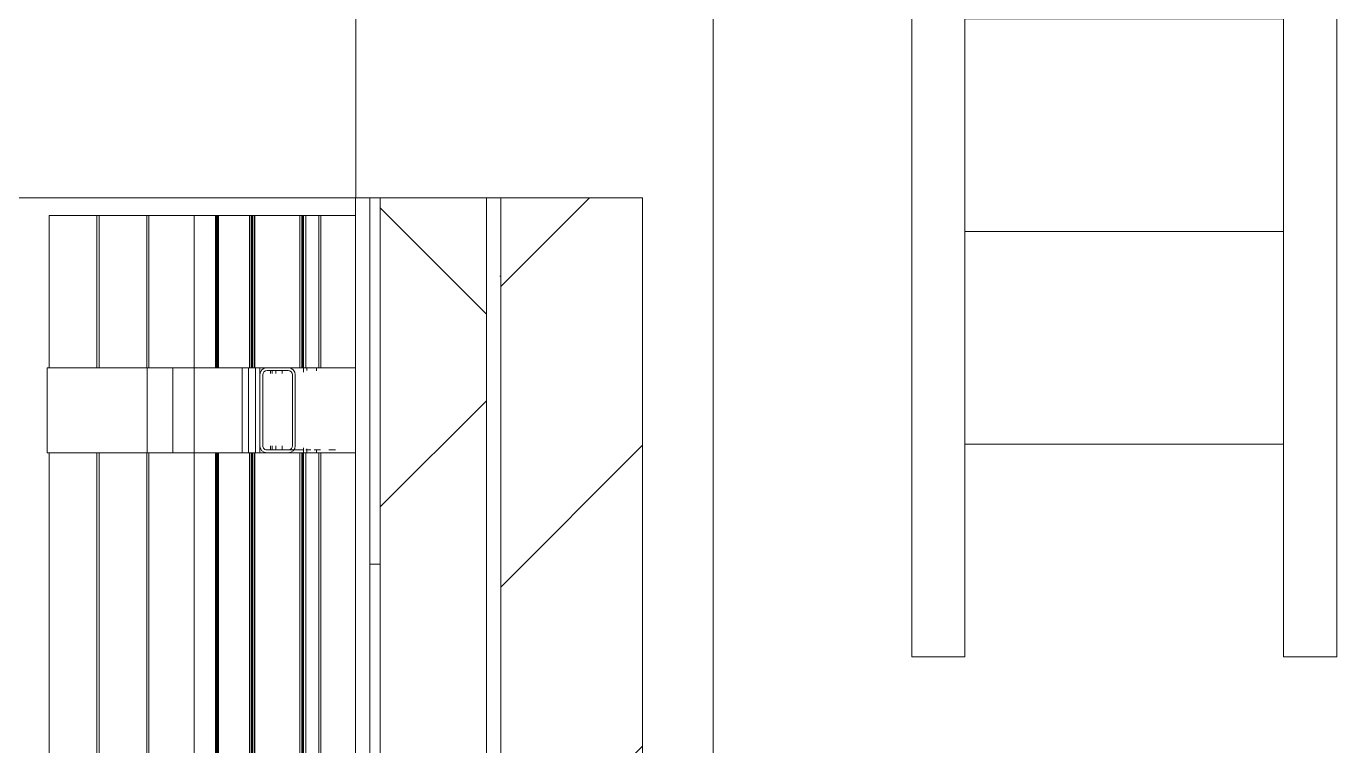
# Model space of a CAD drawing. Header units: millimetres. Extents: x 51154 to 151340, y -24069 to 30962.
# Drawn here: x 56362 to 58212, y 25727 to 26742 of the extents above; entities that cross this region are included whole.
import ezdxf

# ---------------------------------------------------------------- set-up
doc = ezdxf.new("R2010")
doc.units = ezdxf.units.MM
doc.linetypes.add('Осевые', pattern=[6350, 1270, -952.5, 3175, -952.5])
for name, color, linetype, lineweight in [('Высотные отметки', 7, 'Continuous', 9), ('Обобщенные модели', 7, 'Continuous', 9), ('Обобщенные модели-1', 7, 'Continuous', 18), ('Общие ребра', 7, 'Continuous', 9), ('Отделка 1 _4_-1', 7, 'Continuous', 9), ('Отделка 2 _5_-1', 7, 'Continuous', 9), ('Стены', 7, 'Continuous', 9), ('Структура _1_', 7, 'Continuous', 18), ('Термическая_воздушная прослойка _3_-1', 7, 'Continuous', 9), ('Штриховка разреза-2', 7, 'Continuous', 9)]:
    doc.layers.add(name, color=color, linetype=linetype, lineweight=lineweight)
doc.layers.add('Оси-3', color=7, linetype='Осевые', lineweight=9, true_color=0xaaaaaa)
pattern_1 = [(0, (99498.54, 6475), (812.8, 203.2), [67.056, -542.544, 67.056, -542.544, -3251.2]), (0, (99498.54, 6475), (812.8, 203.2), [-1219.2, 67.056, -1152.144, 67.056, -542.544, -1422.4]), (0, (99498.54, 6475), (812.8, 203.2), [-3048, 67.056, -339.344, 67.056, -948.944]), (120, (99803.34, 6576.6), (-582.3764, 602.30545), [67.056, -542.544, 67.056, -3793.744]), (120, (99803.34, 6576.6), (-582.3764, 602.30545), [-676.656, -542.544, 67.056, -1152.144, -2032]), (120, (99803.34, 6576.6), (-582.3764, 602.30545), [-2438.4, 67.056, -542.544, 67.056, -1355.344]), (120, (99803.34, 6576.6), (-582.3764, 602.30545), [-3115.056, -339.344, 67.056, -948.944]), (240, (99904.94, 6983), (-230.4236, -805.50545), [67.056, -542.544, 67.056, -542.544, -3251.2]), (240, (99904.94, 6983), (-230.4236, -805.50545), [-1219.2, 67.056, -1152.144, 67.056, -542.544, -1422.4]), (240, (99904.94, 6983), (-230.4236, -805.50545), [-3048, 67.056, -339.344, 67.056, -948.944])]

# ---------------------------------------------------------------- blocks, each defined once
blk = doc.blocks.new('Обвязочная балка 1 - Обвязочная балка 1-1451838-Разрез 1-1')
at = {"layer": 'Обобщенные модели'}
for p, q in [((56736.4, 26144), (56702.6, 26144)), ((56732.5, 26144), (56737.2, 26144)), ((56753.7, 26144), (56737.7, 26144)), ((56738.9, 26144), (56753.6, 26144)), ((56756.5, 26144), (56763.3, 26144)), ((56763.6, 26144), (56757, 26144)), ((56768.2, 26144), (56777.4, 26144)), ((56777.1, 26144), (56770, 26144)), ((56798.2, 26144), (56788.9, 26144)), ((56789.5, 26144), (56797.1, 26144))]:
    blk.add_line(p, q, dxfattribs=at)
at = {"layer": 'Обобщенные модели', "flags": 128}
for points in [[(56701.7, 26260), (56705, 26260), (56714.9, 26260), (56731.4, 26260), (56754.4, 26260), (56784, 26260), (56820.1, 26260), (56826.6, 26260)], [(56826.6, 26140), (56793.1, 26140), (56761.8, 26140), (56737, 26140), (56718.7, 26140), (56707, 26140), (56701.9, 26140)]]:
    blk.add_lwpolyline(points, dxfattribs=at)
at = {"layer": 'Обобщенные модели-1'}
for p, q in [((56691.6, 26250), (56691.6, 26150)), ((56695.6, 26150), (56695.6, 26250)), ((56731.6, 26260), (56701.6, 26260)), ((56701.7, 26256.1), (56731.6, 26256.1)), ((56737.6, 26250), (56737.6, 26150)), ((56741.6, 26150), (56741.6, 26250)), ((56701.6, 26140), (56731.6, 26140)), ((56732.4, 26144), (56702.6, 26144))]:
    blk.add_line(p, q, dxfattribs=at)
for centre, radius, start, end in [((56701.6, 26250), 10, 90, 180), ((56701.7, 26250), 6.06, 90, 180), ((56731.6, 26250), 10, 0, 90), ((56731.6, 26250), 6.06, 0, 90), ((56701.6, 26150), 10, 180, 270), ((56701.7, 26150), 6.06, 180, 278.1204), ((56731.6, 26150), 10, 270, 0), ((56731.6, 26150), 6.06, 278.1204, 0)]:
    blk.add_arc(centre, radius, start, end, dxfattribs=at)
blk = doc.blocks.new('Профиль ламели277 - Профиль ламели-1528677-Разрез 1-1')
at = {"layer": 'Обобщенные модели'}
for p, q in [((56394.3, 26475), (56402.7, 26475)), ((56394.3, 26475), (56461.7, 26475)), ((56394.3, 26260), (56394.3, 26475)), ((56394.3, 26260), (56394.3, 26475)), ((56396.8, 26475), (56405.2, 26475)), ((56396.8, 26475), (56459.2, 26475)), ((56450.8, 26475), (56459.2, 26475)), ((56453.3, 26475), (56461.7, 26475)), ((56461.7, 26475), (56461.7, 26260)), ((56461.7, 26260), (56461.7, 26475)), ((56464.6, 26475), (56473, 26475)), ((56464.6, 26475), (56532, 26475)), ((56464.6, 26260), (56464.6, 26475)), ((56464.6, 26260), (56464.6, 26475)), ((56467.1, 26475), (56475.5, 26475)), ((56467.1, 26475), (56529.5, 26475)), ((56521.1, 26475), (56529.5, 26475)), ((56523.6, 26475), (56532, 26475)), ((56532, 26475), (56532, 26260)), ((56532, 26260), (56532, 26475)), ((56534.9, 26475), (56599, 26475)), ((56599, 26475), (56534.9, 26475)), ((56534.9, 26475), (56543.3, 26475)), ((56534.9, 26260), (56534.9, 26475)), ((56534.9, 26260), (56534.9, 26475)), ((56534.9, 26260), (56534.9, 26475)), ((56537.4, 26475), (56545.8, 26475)), ((56537.4, 26475), (56596.5, 26475)), ((56596.5, 26475), (56537.4, 26475)), ((56599, 26259.6), (56599, 26475)), ((56599, 26259.6), (56599, 26475)), ((56599, 26259.6), (56599, 26475)), ((56391.6, 26260), (56532.5, 26260)), ((56391.6, 26260), (56391.6, 26140)), ((56532.5, 26260), (56664.6, 26260)), ((56534.9, 26260), (56532.5, 26260)), ((56532.5, 26140), (56532.5, 26260)), ((56532.5, 26140), (56532.5, 26260)), ((56532.5, 26140), (56532.5, 26260)), ((56599.5, 26260), (56534.4, 26260)), ((56665, 26260), (56568.6, 26260)), ((56568.6, 26260), (56599, 26260)), ((56568.6, 26140), (56568.6, 26260)), ((56568.6, 26140), (56568.6, 26260)), ((56672.4, 26260), (56599, 26260)), ((56599, 26260), (56675.6, 26260)), ((56599, 26140), (56599, 26260)), ((56599, 26140), (56599, 26260)), ((56599.1, 26260), (56665, 26260)), ((56664.6, 26260), (56599.2, 26260)), ((56601.4, 26260), (56664.7, 26260)), ((56664.7, 26260), (56601.4, 26260)), ((56666.6, 26140), (56666.6, 26260)), ((56675.6, 26260), (56680.6, 26260)), ((56675.6, 26140), (56675.6, 26260)), ((56680.6, 26260), (56685.6, 26260)), ((56685.6, 26260), (56685.6, 26140)), ((56685.6, 26260), (56690.6, 26260)), ((56690.6, 26260), (56691.6, 26260)), ((56691.6, 26140), (56691.6, 26260)), ((56532.5, 26140), (56391.6, 26140)), ((56394.3, 21565), (56394.3, 26140)), ((56394.3, 21565), (56394.3, 26140)), ((56461.7, 26140), (56461.7, 21565)), ((56461.7, 21565), (56461.7, 26140)), ((56464.6, 21565), (56464.6, 26140)), ((56464.6, 21565), (56464.6, 26140)), ((56532, 26140), (56532, 21565)), ((56532, 21565), (56532, 26140)), ((56532.5, 26140), (56534.9, 26140)), ((56664.6, 26140), (56532.5, 26140)), ((56534.4, 26140), (56599.5, 26140)), ((56534.9, 21565), (56534.9, 26140)), ((56534.9, 21565), (56534.9, 26140)), ((56534.9, 21565), (56534.9, 26140)), ((56599, 26140), (56568.6, 26140)), ((56568.6, 26140), (56665, 26140)), ((56675.6, 26140), (56599, 26140)), ((56599, 26140), (56672.4, 26140)), ((56599, 21564.6), (56599, 26140)), ((56599, 21564.6), (56599, 26140)), ((56599, 21564.6), (56599, 26140)), ((56665, 26140), (56599.1, 26140)), ((56599.2, 26140), (56664.6, 26140)), ((56601.4, 26140), (56664.7, 26140)), ((56664.7, 26140), (56601.4, 26140)), ((56680.6, 26140), (56675.6, 26140)), ((56685.6, 26140), (56680.6, 26140)), ((56690.6, 26140), (56685.6, 26140)), ((56691.6, 26140), (56690.6, 26140))]:
    blk.add_line(p, q, dxfattribs=at)
blk = doc.blocks.new('Профиль ламели801 - Профиль ламели-1808496-Разрез 1-1')
at = {"layer": 'Обобщенные модели'}
for p, q in [((56645.8, 26475), (56709, 26475)), ((56649, 26475), (56653.5, 26475)), ((56653.5, 26475), (56661.4, 26475)), ((56655.2, 26475), (56663, 26475)), ((56658.4, 26475), (56662.9, 26475)), ((56661.4, 26475), (56666.3, 26475)), ((56662.9, 26475), (56721.3, 26475)), ((56704.1, 26475), (56712, 26475)), ((56707.3, 26475), (56710.5, 26475)), ((56709, 26475), (56715.2, 26475)), ((56710.5, 26475), (56718.3, 26475)), ((56711.7, 26475), (56774.8, 26475)), ((56714.9, 26475), (56719.4, 26475)), ((56718.3, 26475), (56724.6, 26475)), ((56719.4, 26475), (56727.3, 26475)), ((56721, 26475), (56728.9, 26475)), ((56724.3, 26475), (56728.8, 26475)), ((56727.3, 26475), (56732.1, 26475)), ((56728.8, 26475), (56787.2, 26475)), ((56770, 26475), (56777.9, 26475)), ((56773.2, 26475), (56776.3, 26475)), ((56774.8, 26475), (56781.1, 26475)), ((56774.8, 26475), (56774.8, 26260)), ((56776.3, 26475), (56784.2, 26475)), ((56777.5, 26475), (56826.6, 26475)), ((56777.5, 26260), (56777.5, 26475)), ((56826.6, 26475), (56780.8, 26475)), ((56780.8, 26475), (56785.3, 26475)), ((56784.2, 26475), (56790.4, 26475)), ((56785.3, 26475), (56793.1, 26475)), ((56786.9, 26475), (56794.8, 26475)), ((56790.1, 26475), (56794.6, 26475)), ((56826.7, 26475), (56793.1, 26475)), ((56793.1, 26475), (56798, 26475)), ((56794.6, 26475), (56826.7, 26475)), ((56756.4, 26260), (56774.4, 26260)), ((56774.4, 26260), (56826.5, 26260)), ((56826.6, 26260), (56776.9, 26260)), ((56808.2, 26260), (56826.6, 26260)), ((56826.5, 26260), (56809.2, 26260)), ((56774.4, 26140), (56756.4, 26140)), ((56826.5, 26140), (56774.4, 26140)), ((56774.8, 26140), (56774.8, 21565)), ((56776.9, 26140), (56826.6, 26140)), ((56777.5, 21565), (56777.5, 26140)), ((56826.6, 26140), (56808.2, 26140)), ((56809.2, 26140), (56826.5, 26140))]:
    blk.add_line(p, q, dxfattribs=at)
blk = doc.blocks.new('Профиль ламели802 - Профиль ламели-1808760-Разрез 1-1')
at = {"layer": 'Обобщенные модели'}
for p, q in [((56549.5, 26475), (56614.2, 26475)), ((56552.6, 26475), (56556.2, 26475)), ((56556.2, 26475), (56564.3, 26475)), ((56557, 26475), (56565.1, 26475)), ((56560.1, 26475), (56563.8, 26475)), ((56563.8, 26475), (56623.6, 26475)), ((56564.3, 26475), (56568.2, 26475)), ((56608, 26475), (56616.1, 26475)), ((56611.1, 26475), (56613.6, 26475)), ((56613.6, 26475), (56621.7, 26475)), ((56614.2, 26475), (56619.2, 26475)), ((56616.9, 26475), (56681.6, 26475)), ((56620, 26475), (56623.7, 26475)), ((56621.7, 26475), (56626.7, 26475)), ((56623.7, 26475), (56631.7, 26475)), ((56624.5, 26475), (56632.5, 26475)), ((56627.6, 26475), (56631.2, 26475)), ((56631.2, 26475), (56691.1, 26475)), ((56631.7, 26475), (56635.6, 26475)), ((56675.5, 26475), (56683.5, 26475)), ((56678.6, 26475), (56681.1, 26475)), ((56681.1, 26475), (56689.1, 26475)), ((56681.6, 26475), (56686.6, 26475)), ((56684.4, 26475), (56747.9, 26475)), ((56684.4, 26260), (56684.4, 26475)), ((56746.1, 26475), (56687.5, 26475)), ((56687.5, 26475), (56691.1, 26475)), ((56689.1, 26475), (56694.2, 26475)), ((56691.1, 26475), (56699.2, 26475)), ((56691.9, 26475), (56700, 26475)), ((56695, 26475), (56698.6, 26475)), ((56756.4, 26475), (56697, 26475)), ((56698.6, 26475), (56753.4, 26475)), ((56699.2, 26475), (56703.1, 26475)), ((56747.9, 26475), (56750.9, 26475)), ((56747.9, 26260), (56747.9, 26475)), ((56749.7, 26475), (56752.2, 26475)), ((56750.9, 26260), (56750.9, 26475)), ((56752.2, 26475), (56753.4, 26475)), ((56752.2, 26260), (56752.2, 26475)), ((56753.4, 26475), (56756.4, 26475)), ((56753.4, 26260), (56753.4, 26475)), ((56753.4, 26260), (56753.4, 26475)), ((56756.4, 26260), (56756.4, 26475)), ((56683.5, 26260), (56814.3, 26260)), ((56747.9, 26260), (56683.8, 26260)), ((56716, 26260), (56745.1, 26260)), ((56814.7, 26260), (56716.8, 26260)), ((56746.2, 26260), (56824.8, 26260)), ((56750.2, 26260), (56758.8, 26260)), ((56782.5, 26260), (56750.2, 26260)), ((56757.3, 26260), (56816.2, 26260)), ((56815.9, 26260), (56757.4, 26260)), ((56823.7, 26260), (56758.2, 26260)), ((56758.8, 26260), (56815.3, 26260)), ((56815, 26260), (56784.3, 26260)), ((56821.9, 26260), (56823.1, 26260)), ((56823.1, 26260), (56824.1, 26260)), ((56824.1, 26260), (56826.6, 26260)), ((56814.3, 26140), (56683.5, 26140)), ((56683.8, 26140), (56747.9, 26140)), ((56684.4, 21565), (56684.4, 26140)), ((56745.1, 26140), (56716, 26140)), ((56716.8, 26140), (56814.7, 26140)), ((56824.8, 26140), (56746.2, 26140)), ((56747.9, 21565), (56747.9, 26140)), ((56750.2, 26140), (56782.5, 26140)), ((56758.8, 26140), (56750.2, 26140)), ((56750.9, 21565), (56750.9, 26140)), ((56752.2, 21565), (56752.2, 26140)), ((56753.4, 21565), (56753.4, 26140)), ((56753.4, 21565), (56753.4, 26140)), ((56756.4, 21565), (56756.4, 26140)), ((56816.2, 26140), (56757.3, 26140)), ((56757.4, 26140), (56815.9, 26140)), ((56758.2, 26140), (56823.7, 26140)), ((56815.3, 26140), (56758.8, 26140)), ((56784.3, 26140), (56815, 26140)), ((56821.9, 26140), (56819.5, 26140)), ((56826.6, 26140), (56824.1, 26140))]:
    blk.add_line(p, q, dxfattribs=at)
blk = doc.blocks.new('Профиль ламели803 - Профиль ламели-1809024-Разрез 1-1')
at = {"layer": 'Обобщенные модели'}
for p, q in [((56475.6, 26475), (56541.4, 26475)), ((56478.5, 26475), (56481.3, 26475)), ((56481.3, 26475), (56489.5, 26475)), ((56481.3, 26475), (56489.5, 26475)), ((56484.2, 26475), (56487, 26475)), ((56487, 26475), (56547.9, 26475)), ((56489.5, 26475), (56492.4, 26475)), ((56534, 26475), (56542.3, 26475)), ((56538.9, 26475), (56547.1, 26475)), ((56541.4, 26475), (56545.2, 26475)), ((56544.3, 26475), (56610.1, 26475)), ((56547.1, 26475), (56550.9, 26475)), ((56547.2, 26475), (56550, 26475)), ((56550, 26475), (56558.2, 26475)), ((56550, 26475), (56558.2, 26475)), ((56552.9, 26475), (56555.7, 26475)), ((56555.7, 26475), (56616.6, 26475)), ((56558.2, 26475), (56561.1, 26475)), ((56602.7, 26475), (56610.9, 26475)), ((56607.6, 26475), (56615.8, 26475)), ((56610.1, 26475), (56613.9, 26475)), ((56613, 26475), (56677.1, 26475)), ((56615.8, 26475), (56619.6, 26475)), ((56675.1, 26475), (56616, 26475)), ((56616, 26475), (56618.7, 26475)), ((56618.6, 26475), (56626.9, 26475)), ((56618.7, 26475), (56626.9, 26475)), ((56621.6, 26475), (56624.3, 26475)), ((56683.5, 26475), (56622.4, 26475)), ((56624.3, 26475), (56680.6, 26475)), ((56626.9, 26475), (56629.8, 26475)), ((56677.1, 26475), (56679.4, 26475)), ((56677.1, 26260), (56677.1, 26475)), ((56679.4, 26260), (56679.4, 26475)), ((56680, 26475), (56681.3, 26475)), ((56680, 26260), (56680, 26475)), ((56681.3, 26475), (56683.5, 26475)), ((56681.3, 26260), (56681.3, 26475)), ((56683.5, 26260), (56683.5, 26475)), ((56633.1, 26260), (56743.8, 26260)), ((56677.1, 26260), (56633.1, 26260)), ((56645.3, 26260), (56675, 26260)), ((56744.2, 26260), (56645.9, 26260)), ((56675.8, 26260), (56754.6, 26260)), ((56679.4, 26260), (56685.9, 26260)), ((56744.3, 26260), (56679.4, 26260)), ((56683.7, 26260), (56745.3, 26260)), ((56745.1, 26260), (56684.3, 26260)), ((56752.9, 26260), (56684.9, 26260)), ((56685.9, 26260), (56744.6, 26260)), ((56753.1, 26260), (56753.1, 26253.7)), ((56753.1, 26260), (56757.1, 26260)), ((56754.6, 26260), (56759.4, 26260)), ((56757.1, 26260), (56758, 26260)), ((56758, 26260), (56771.7, 26260)), ((56758, 26256.3), (56758, 26260)), ((56771.7, 26260), (56771.7, 26255.9)), ((56743.8, 26140), (56633.1, 26140)), ((56633.1, 26140), (56677.1, 26140)), ((56675, 26140), (56645.3, 26140)), ((56645.9, 26140), (56744.2, 26140)), ((56754.6, 26140), (56675.8, 26140)), ((56677.1, 21565), (56677.1, 26140)), ((56679.4, 26140), (56744.3, 26140)), ((56685.9, 26140), (56679.4, 26140)), ((56679.4, 21565), (56679.4, 26140)), ((56680, 21565), (56680, 26140)), ((56681.3, 21565), (56681.3, 26140)), ((56683.5, 21565), (56683.5, 26140)), ((56745.3, 26140), (56683.7, 26140)), ((56684.3, 26140), (56745.1, 26140)), ((56684.9, 26140), (56752.9, 26140)), ((56744.6, 26140), (56685.9, 26140)), ((56753.1, 26146.9), (56753.1, 26140)), ((56757.1, 26140), (56753.1, 26140)), ((56759.4, 26140), (56754.6, 26140)), ((56758, 26140), (56757.1, 26140)), ((56758, 26140), (56758, 26145.6)), ((56771.7, 26140), (56758, 26140)), ((56771.7, 26144.8), (56771.7, 26140))]:
    blk.add_line(p, q, dxfattribs=at)
blk = doc.blocks.new('Профиль ламели804 - Профиль ламели-1809288-Разрез 1-1')
at = {"layer": 'Обобщенные модели'}
for p, q in [((56425.2, 26475), (56491.9, 26475)), ((56429, 26475), (56437.4, 26475)), ((56429.9, 26475), (56438.2, 26475)), ((56433.7, 26475), (56495.5, 26475)), ((56483.3, 26475), (56491.7, 26475)), ((56487.4, 26475), (56495.8, 26475)), ((56491.9, 26475), (56494.5, 26475)), ((56494.8, 26475), (56561.5, 26475)), ((56498.6, 26475), (56506.9, 26475)), ((56499.5, 26475), (56507.8, 26475)), ((56503.3, 26475), (56565.1, 26475)), ((56552.9, 26475), (56561.2, 26475)), ((56557, 26475), (56565.3, 26475)), ((56561.5, 26475), (56564.1, 26475)), ((56564.4, 26475), (56628.9, 26475)), ((56565.3, 26475), (56567.9, 26475)), ((56626.7, 26475), (56567.2, 26475)), ((56568.2, 26475), (56576.5, 26475)), ((56569.1, 26475), (56577.4, 26475)), ((56633.2, 26475), (56570.8, 26475)), ((56572.9, 26475), (56630.4, 26475)), ((56628.9, 26475), (56630.4, 26475)), ((56628.9, 26260), (56628.9, 26475)), ((56630.4, 26475), (56631.7, 26475)), ((56630.4, 26260), (56630.4, 26475)), ((56630.4, 26260), (56630.4, 26475)), ((56630.4, 26260), (56630.4, 26475)), ((56631.7, 26475), (56633.2, 26475)), ((56631.7, 26260), (56631.7, 26475)), ((56633.2, 26260), (56633.2, 26475)), ((56461.7, 26260), (56464.6, 26260)), ((56532, 26260), (56534.9, 26260)), ((56695.9, 26260), (56599, 26260)), ((56599, 26260), (56627.5, 26260)), ((56599, 26260), (56695.6, 26260)), ((56629.3, 26260), (56599, 26260)), ((56628, 26260), (56706.4, 26260)), ((56631.2, 26260), (56635.6, 26260)), ((56695.9, 26260), (56631.2, 26260)), ((56633.6, 26260), (56696.7, 26260)), ((56696.4, 26260), (56633.8, 26260)), ((56704.2, 26260), (56634.1, 26260)), ((56635.6, 26260), (56696.1, 26260)), ((56706.4, 26260), (56711.4, 26260)), ((56706.4, 26251.9), (56706.4, 26256.1)), ((56708.8, 26256.1), (56708.8, 26251.9)), ((56714.1, 26260), (56723.2, 26260)), ((56714.1, 26251.9), (56714.1, 26256.1)), ((56723.2, 26256.1), (56723.2, 26251.9)), ((56464.6, 26140), (56461.7, 26140)), ((56534.9, 26140), (56532, 26140)), ((56627.5, 26140), (56599, 26140)), ((56599, 26140), (56695.9, 26140)), ((56695.6, 26140), (56599, 26140)), ((56599, 26140), (56629.3, 26140)), ((56706.4, 26140), (56628, 26140)), ((56628.9, 21565), (56628.9, 26140)), ((56630.4, 21565), (56630.4, 26140)), ((56630.4, 21565), (56630.4, 26140)), ((56630.4, 21565), (56630.4, 26140)), ((56631.2, 26140), (56695.9, 26140)), ((56635.6, 26140), (56631.2, 26140)), ((56631.7, 21565), (56631.7, 26140)), ((56633.2, 21565), (56633.2, 26140)), ((56696.7, 26140), (56633.6, 26140)), ((56633.8, 26140), (56696.4, 26140)), ((56634.1, 26140), (56704.2, 26140)), ((56696.1, 26140), (56635.6, 26140)), ((56706.4, 26144), (56706.4, 26150)), ((56711.4, 26140), (56706.4, 26140)), ((56708.8, 26150), (56708.8, 26144)), ((56714.1, 26144), (56714.1, 26150)), ((56723.2, 26140), (56714.1, 26140)), ((56723.2, 26150), (56723.2, 26144))]:
    blk.add_line(p, q, dxfattribs=at)
blk = doc.blocks.new('Стремянка L_600 - Ширина 700-2216488-Разрез 1-1')
at = {"layer": 'Обобщенные модели'}
for p, q in [((57611.6, 28052.2), (57686.6, 28052.2)), ((57611.6, 25852.2), (57611.6, 28052.2)), ((57626.6, 28052.2), (57624.3, 28052.2)), ((57686.6, 25852.2), (57686.6, 28052.2)), ((58136.6, 28052.2), (58211.6, 28052.2)), ((58136.6, 25852.2), (58136.6, 28052.2)), ((58199, 28052.2), (58196.6, 28052.2)), ((58211.6, 25852.2), (58211.6, 28052.2)), ((57686.6, 27052.2), (58136.6, 27052.2)), ((57686.6, 26752.2), (58136.6, 26752.2)), ((57686.6, 26452.2), (58136.6, 26452.2)), ((57686.6, 26152.2), (58136.6, 26152.2)), ((57686.6, 25852.2), (57611.6, 25852.2)), ((57624.3, 25852.2), (57626.6, 25852.2)), ((58211.6, 25852.2), (58136.6, 25852.2)), ((58196.6, 25852.2), (58199, 25852.2))]:
    blk.add_line(p, q, dxfattribs=at)

msp = doc.modelspace()

# ---------------------------------------------------------------- hatches: boundary and pattern name
at = {"layer": 'Штриховка разреза-2'}
h = msp.add_hatch(dxfattribs=at)
h.set_pattern_fill('FP_4', color=256, style=0, pattern_type=2)
h.set_pattern_definition(pattern_1)
h.paths.add_polyline_path([(56846.6, 13700), (56861.6, 13700), (56861.6, 26500), (56846.6, 26500), (56846.6, 13793.7)], flags=0)
h = msp.add_hatch(dxfattribs=at)
h.set_pattern_fill('FP_5', color=256, style=0, pattern_type=2)
h.set_pattern_definition([(45, (99498.5, 6475), (-707.107, 707.107), []), (135, (99498.5, 6475), (-707.107, -707.107), [])])
h.paths.add_polyline_path([(57011.6, 13700), (57011.6, 26500), (56861.6, 26500), (56861.6, 13700), (56879.8, 13700)], flags=0)
h = msp.add_hatch(dxfattribs=at)
h.set_pattern_fill('FP_4', color=256, style=0, pattern_type=2)
h.set_pattern_definition(pattern_1)
h.paths.add_polyline_path([(57011.6, 13700), (57031.6, 13700), (57031.6, 26500), (57011.6, 26500), (57011.6, 13793.7)], flags=0)
h = msp.add_hatch(dxfattribs=at)
h.set_pattern_fill('FP_2', color=256, style=0, pattern_type=2)
h.set_pattern_definition([(45, (99498.54, 6475), (-424.264, 424.264), [600, -100, 20, -100]), (45, (99498.54, 6899), (-424.264, 424.264), [])])
h.paths.add_polyline_path([(57031.6, 25130), (57231.6, 25130), (57231.6, 26500), (57031.6, 26500), (57031.6, 25473.3)], flags=0)

# ---------------------------------------------------------------- linework, layer by layer
at = {"layer": 'Высотные отметки'}
msp.add_line((56911, 26500), (55943.2, 26500), dxfattribs=at)
at = {"layer": 'Общие ребра'}
for p, q in [((56846.6, 26500), (56846.6, 13700)), ((56861.6, 26500), (56861.6, 13700)), ((57011.6, 26500), (57011.6, 13700))]:
    msp.add_line(p, q, dxfattribs=at)
at = {"layer": 'Оси-3'}
msp.add_line((57331.6, -22468.7), (57331.6, 29000), dxfattribs=at)
at = {"layer": 'Отделка 1 _4_-1'}
for p, q in [((56861.6, 26500), (56846.6, 26500)), ((57031.6, 26500), (57011.6, 26500)), ((57031.6, 13700), (57031.6, 26500))]:
    msp.add_line(p, q, dxfattribs=at)
at = {"layer": 'Отделка 2 _5_-1'}
for p, q in [((56826.6, 26500), (56826.6, 13700)), ((56846.6, 26500), (56826.6, 26500))]:
    msp.add_line(p, q, dxfattribs=at)
at = {"layer": 'Стены'}
for p, q in [((56826.9, 26500), (56826.9, 27100.3)), ((57031.9, 26500), (56826.9, 26500))]:
    msp.add_line(p, q, dxfattribs=at)
at = {"layer": 'Структура _1_'}
for p, q in [((57231.6, 26500), (57031.6, 26500)), ((57031.6, 26500), (57031.6, 25130)), ((57231.6, 25130), (57231.6, 26500))]:
    msp.add_line(p, q, dxfattribs=at)
at = {"layer": 'Термическая_воздушная прослойка _3_-1'}
msp.add_line((57011.6, 26500), (56861.6, 26500), dxfattribs=at)

# ---------------------------------------------------------------- block references
at = {"layer": 'Обобщенные модели'}
for name in ['Стремянка L_600 - Ширина 700-2216488-Разрез 1-1', 'Профиль ламели277 - Профиль ламели-1528677-Разрез 1-1', 'Профиль ламели804 - Профиль ламели-1809288-Разрез 1-1', 'Профиль ламели803 - Профиль ламели-1809024-Разрез 1-1', 'Профиль ламели802 - Профиль ламели-1808760-Разрез 1-1', 'Профиль ламели801 - Профиль ламели-1808496-Разрез 1-1', 'Обвязочная балка 1 - Обвязочная балка 1-1451838-Разрез 1-1']:
    msp.add_blockref(name, (0, 0), dxfattribs=at)

doc.saveas('drawing.dxf')
